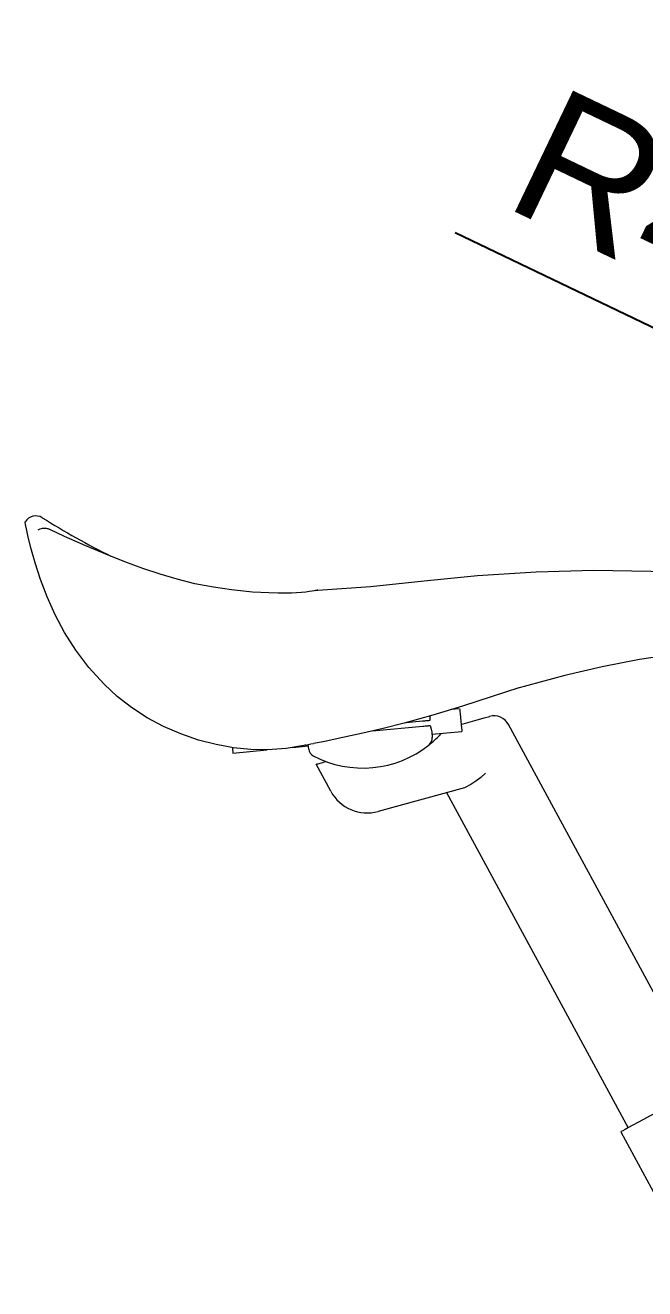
# Model space of a CAD drawing. Header units: inches. Extents: x -27 to 495, y -3 to 144.
# Drawn here: x -7.68 to -0.19, y 114.3 to 129.57 of the extents above; entities that cross this region are included whole.
import ezdxf

# ---------------------------------------------------------------- set-up
doc = ezdxf.new("R2010")
doc.units = ezdxf.units.IN
doc.layers.add('ZANO_R', color=7, linetype='Continuous', lineweight=0)
doc.layers.add('ZANO_W', color=1, linetype='Continuous', lineweight=0)
doc.styles.get("Standard").update_dxf_attribs({"font": 'arial.ttf'})
doc.dimstyles.new('amerykanie', dxfattribs={"dimtxt": 50, "dimasz": 50, "dimexe": 0.5, "dimexo": 0.5, "dimgap": 1, "dimtad": 1, "dimdec": 0, "dimzin": 0, "dimlunit": 5, "dimtxsty": 'Standard', "dimcen": 0.09, "dimclrd": 1, "dimclre": 1, "dimclrt": 1, "dimazin": 0, "dimtfac": 1, "dimtdec": 0, "dimtmove": 0, "dimatfit": 3, "dimfxl": 1, "dimtzin": 0, "dimarcsym": 1})

# ---------------------------------------------------------------- blocks, each defined once
blk = doc.blocks.new('*D395')
at = {"layer": 'ZANO_W', "color": 1, "lineweight": -2}
for p, q in [((-2.483, 127.068), (6.236, 122.89)), ((11.044, 120.587), (7.138, 122.458))]:
    blk.add_line(p, q, dxfattribs=at)
at = {"layer": 'ZANO_W', "color": 1}
blk.add_solid([(6.164, 122.74), (6.308, 123.04), (7.138, 122.458)], dxfattribs=at)
at = {"layer": 'ZANO_W', "color": 1, "insert": (2.005, 126.404), "char_height": 1.625, "attachment_point": 5, "rotation": 334.3978}
blk.add_mtext('R4 5/16', dxfattribs=at)

msp = doc.modelspace()

# ---------------------------------------------------------------- linework, layer by layer
at = {"layer": 'ZANO_R'}
for p, q in [((-4.16474, 122.73842), (-4.14379, 122.7418)), ((-4.15325, 122.74108), (-4.16031, 122.74014)), ((-2.42693, 121.30833), (-2.53105, 121.29847)), ((-3.48167, 121.04016), (-2.87185, 121.09793)), ((-2.87751, 121.15766), (-3.07333, 121.13911)), ((-2.76512, 121.03163), (-2.75839, 120.96062)), ((-2.76216, 121.00034), (-2.40099, 121.03456)), ((-2.40923, 121.12157), (-2.38649, 121.12784)), ((0.53294, 116.73993), (-1.83588, 121.11884)), ((-4.45044, 120.8404), (-4.25547, 120.85887)), ((-4.25171, 120.81915), (-4.25719, 120.87699)), ((-5.16863, 120.77237), (-4.75826, 120.81124)), ((-3.98545, 120.31107), (-4.16246, 120.63827)), ((-4.06352, 120.66554), (-4.0439, 120.67095)), ((-2.36972, 120.35449), (-3.4128, 120.06694)), ((-2.5842, 120.29536), (-0.39058, 116.24033)), ((-0.47854, 116.19275), (4.33631, 107.29223))]:
    msp.add_line(p, q, dxfattribs=at)
at = {"layer": 'ZANO_R', "flags": 128}
for points in [[(-4.28972, 120.87064), (-4.31185, 120.86541), (-4.52345, 120.82723), (-4.75211, 120.8111), (-4.95233, 120.81582), (-5.16049, 120.83721), (-5.37314, 120.8755), (-5.58637, 120.93072), (-5.79919, 121.0037), (-6.007, 121.09374), (-6.206, 121.20015), (-6.39515, 121.323), (-6.56964, 121.45915), (-6.72704, 121.60435), (-6.91217, 121.80824), (-7.07038, 122.01786), (-7.20558, 122.2311), (-7.32056, 122.44658), (-7.41687, 122.66174), (-7.49582, 122.87246), (-7.56002, 123.07272), (-7.61148, 123.25427), (-7.64947, 123.4026), (-7.66776, 123.48377), (-7.67745, 123.53579), (-7.68074, 123.56133), (-7.68065, 123.56779)], [(-4.16485, 122.73909), (-4.16541, 122.73899), (-4.17238, 122.73767), (-4.18651, 122.73503), (-4.21275, 122.73031), (-4.24551, 122.72512), (-4.28895, 122.7193), (-4.3412, 122.71376), (-4.3991, 122.70946), (-4.45954, 122.70683), (-4.53412, 122.7055), (-4.62235, 122.70607), (-4.73531, 122.70939), (-4.93132, 122.72053), (-5.18672, 122.7457), (-5.40348, 122.77729), (-5.63016, 122.82137), (-5.8432, 122.87416), (-6.0476, 122.93474), (-6.25698, 123.00506), (-6.47526, 123.08596), (-6.7047, 123.17762), (-6.94785, 123.27988), (-7.20449, 123.39266), (-7.38521, 123.47779)], [(-4.14373, 122.74181), (-3.50357, 122.78905), (-2.85725, 122.85699), (-2.20955, 122.92115), (-1.50195, 122.96649), (-0.8022, 122.9834), (-0.11438, 122.97248), (0.55747, 122.93431), (0.88898, 122.90332), (1.22503, 122.85915), (1.57276, 122.79687), (1.93916, 122.71152), (2.12688, 122.65725), (2.3067, 122.59082), (2.46852, 122.50834), (2.60225, 122.40592), (2.68141, 122.30834), (2.73192, 122.19404), (2.75499, 122.06421), (2.75926, 121.92376)], [(2.26099, 121.53078), (2.19821, 121.51594), (2.1123, 121.5188), (2.02109, 121.54001), (1.92754, 121.57435), (1.83266, 121.61728), (1.63905, 121.71601), (1.44317, 121.81765), (1.24971, 121.90539), (1.05587, 121.9658), (0.8514, 121.99597), (0.63813, 122.00274), (0.34761, 121.9858), (0.04994, 121.9503), (-0.25043, 121.90392), (-0.70224, 121.81752), (-1.15438, 121.71289), (-1.60371, 121.59181), (-1.75057, 121.54837)], [(-1.71301, 121.5606), (-2.0351, 121.45713), (-2.39248, 121.34149), (-2.75036, 121.23037), (-3.0962, 121.13265), (-3.35328, 121.0693), (-3.59889, 121.01356), (-3.83891, 120.96033), (-4.07971, 120.91046), (-4.19554, 120.88939)], [(-2.78947, 121.166), (-2.79656, 121.16533), (-2.80514, 121.16452), (-2.81505, 121.16358), (-2.82611, 121.16253), (-2.83811, 121.16139), (-2.85083, 121.16019), (-2.86405, 121.15894), (-2.87751, 121.15766)], [(-2.78585, 121.22034), (-2.78615, 121.21103), (-2.78925, 121.17255), (-2.78947, 121.166)], [(-2.42693, 121.30833), (-2.42622, 121.30091), (-2.42419, 121.27947), (-2.42105, 121.24631), (-2.41714, 121.20505), (-2.41289, 121.16014), (-2.40875, 121.11646), (-2.40518, 121.07873), (-2.40255, 121.05105), (-2.40117, 121.03642), (-2.40099, 121.03456)], [(-2.38649, 121.12784), (-2.32741, 121.14413), (-2.27034, 121.15986), (-2.21722, 121.1745), (-2.16986, 121.18756), (-2.12989, 121.19858), (-2.09865, 121.20719), (-2.07722, 121.2131), (-2.06631, 121.2161), (-2.06494, 121.21648)], [(-2.87185, 121.09793), (-2.85839, 121.09921), (-2.84517, 121.10046), (-2.83245, 121.10166), (-2.82045, 121.1028), (-2.80939, 121.10385), (-2.79948, 121.10479), (-2.79091, 121.1056), (-2.78381, 121.10627)], [(-2.78381, 121.10627), (-2.77161, 121.06099), (-2.76512, 121.03163)], [(-4.2909, 120.87003), (-4.22741, 120.88313), (-4.19543, 120.88883)], [(-5.1749, 120.83859), (-5.17281, 120.81654), (-5.17019, 120.78886), (-5.1688, 120.77423), (-5.16863, 120.77237)], [(-4.16246, 120.63827), (-4.16095, 120.63868), (-4.15649, 120.63991), (-4.1492, 120.64192), (-4.13931, 120.64465), (-4.12711, 120.64801), (-4.11299, 120.65191), (-4.09736, 120.65621), (-4.0807, 120.6608), (-4.06352, 120.66554)], [(-2.1136, 120.52882), (-2.11431, 120.52821), (-2.17231, 120.47888), (-2.23105, 120.43187), (-2.29032, 120.39102), (-2.36972, 120.35449)], [(0.6209, 116.78751), (0.61476, 116.78419), (0.59648, 116.77429), (0.56646, 116.75806), (0.52538, 116.73583), (0.47415, 116.70812), (0.41392, 116.67554), (0.34604, 116.63882), (0.27201, 116.59878), (0.1935, 116.5563), (0.11226, 116.51235), (0.0301, 116.46791), (-0.05114, 116.42396), (-0.12965, 116.38149), (-0.20368, 116.34144), (-0.27156, 116.30472), (-0.33179, 116.27214), (-0.38302, 116.24442), (-0.4241, 116.2222), (-0.45412, 116.20596), (-0.4724, 116.19607), (-0.47854, 116.19275)]]:
    msp.add_lwpolyline(points, dxfattribs=at)
at = {"layer": 'ZANO_R'}
for centre, radius, start, end in [((-7.55202, 123.49062), 0.15, 59.085818, 149.014357), ((-2.19009, 132.06313), 9.96132, 237.958077, 243.426229), ((-7.45021, 123.34009), 0.15, 79.281925, 122.32041), ((-7.45021, 123.34009), 0.15, 64.800354, 79.281925), ((-4.13942, 122.62915), 0.11274, 92.2749, 97.075614), ((-2.01179, 121.02367), 0.2, 28.509289, 105.41172), ((-3.36306, 121.63676), 0.94946, 307.619376, 318.77706), ((-3.5985, 121.87629), 1.285, 242.145962, 308.677478), ((-2.85795, 120.95119), 0.1, 308.677478, 5.41172), ((-4.15215, 120.82858), 0.1, 185.41172, 242.145962), ((-3.54568, 120.54897), 0.5, 208.41172, 285.41172)]:
    msp.add_arc(centre, radius, start, end, dxfattribs=at)

# ---------------------------------------------------------------- dimensions: what is measured, and where the dimension line sits
at = {"layer": 'ZANO_W'}
dim = msp.add_radius_dim(center=(11.0437, 120.58658), mpoint=(7.13819, 122.45797), dimstyle='amerykanie', override={"dimtxt": 1.625, "dimasz": 1, "dimgap": 0.5, "dimdec": 4, "dimaunit": 1, "dimadec": 1, "dimtdec": 4, "dimtmove": 1, "dimfrac": 2}, dxfattribs=at)
dim.commit()
dim.dimension.update_dxf_attribs({"geometry": '*D395', "text_midpoint": (2.00508, 126.40371)})

doc.saveas('drawing.dxf')
